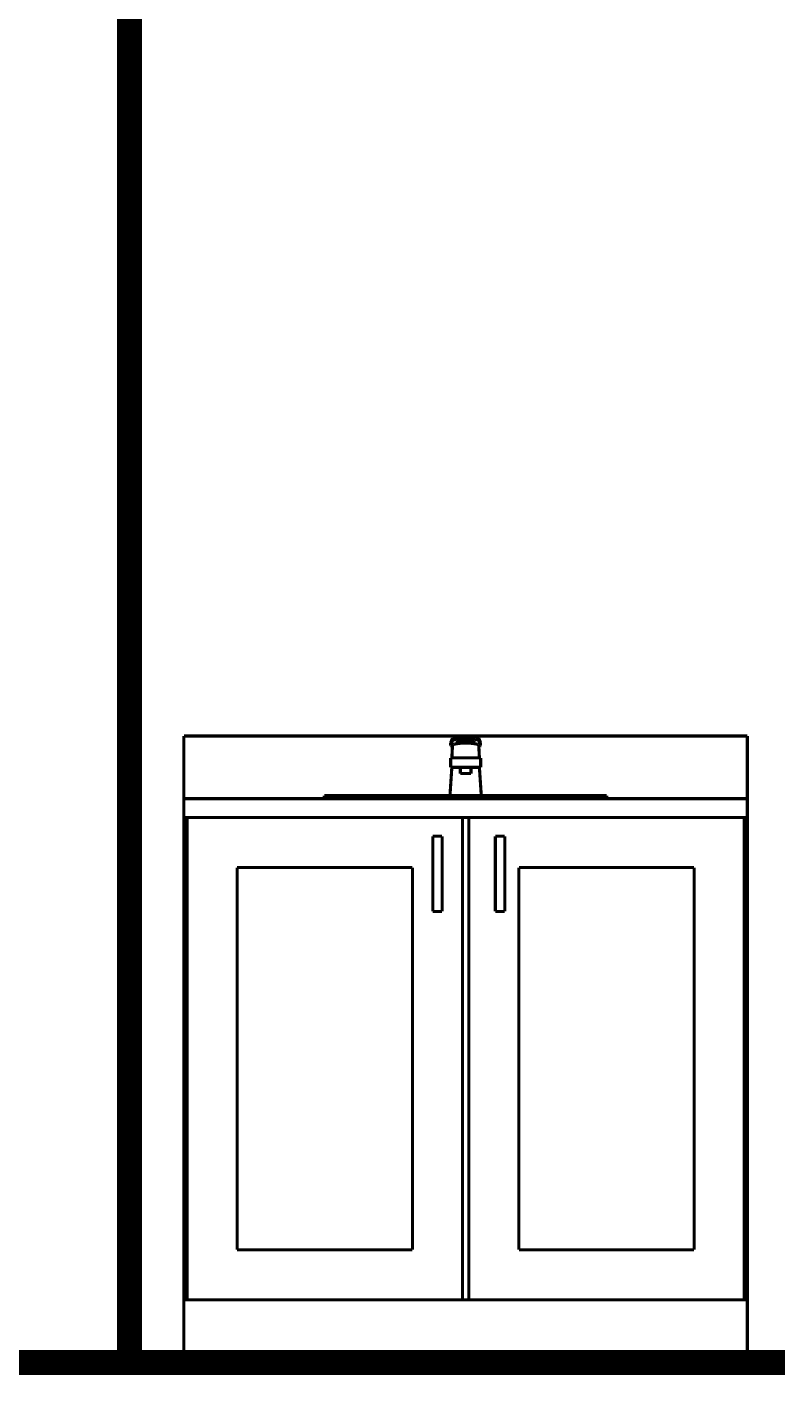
# Model space of a CAD drawing. Extents: x -27.1 to 14.4, y -13.6 to 27.5.
# Drawn here: x -15.603 to -14.405, y 20.487 to 22.639 of the extents above; entities that cross this region are included whole.
import ezdxf

# ---------------------------------------------------------------- set-up
doc = ezdxf.new("R2010")
doc.units = 0
doc.header["$MEASUREMENT"] = 0
for name, color, linetype, lineweight, plot in [('CLOSET', 7, 'Continuous', 0, False), ('MOBILIARIO', 7, 'Continuous', 0, False), ('MUROS_EXTERIORES', 7, 'Continuous', 0, False)]:
    doc.layers.add(name, color=color, linetype=linetype, lineweight=lineweight, plot=plot)

msp = doc.modelspace()

# ---------------------------------------------------------------- linework, layer by layer
at = {"layer": 'CLOSET', "color": 5, "linetype": 'Continuous', "const_width": 0.04}
msp.add_lwpolyline([(-12.706, 20.5071), (-20.3308, 20.5071)], dxfattribs=at)
at = {"layer": 'MOBILIARIO', "color": 7, "linetype": 'Continuous', "const_width": 0.005}
for points in [[(-15.3527, 21.5071), (-14.4527, 21.5071)], [(-15.3527, 21.4071), (-15.3527, 21.5071)], [(-15.3527, 21.4071), (-15.3527, 21.5071)], [(-14.9266, 21.4964), (-14.9237, 21.5035)], [(-14.9266, 21.4924), (-14.9237, 21.4995)], [(-14.9266, 21.4924), (-14.9266, 21.4964)], [(-14.9265, 21.4917), (-14.9266, 21.4924)], [(-14.9247, 21.4721), (-14.9237, 21.4921)], [(-14.9237, 21.5035), (-14.9231, 21.5041)], [(-14.9237, 21.4995), (-14.9231, 21.5002)], [(-14.9237, 21.4921), (-14.9233, 21.4928)], [(-14.9233, 21.4928), (-14.9223, 21.4934)], [(-14.9231, 21.5041), (-14.9219, 21.5047)], [(-14.9231, 21.5002), (-14.9219, 21.5008)], [(-14.9223, 21.4934), (-14.9208, 21.494)], [(-14.9219, 21.5047), (-14.92, 21.5053)], [(-14.9219, 21.5008), (-14.92, 21.5013)], [(-14.9208, 21.494), (-14.9187, 21.4945)], [(-14.92, 21.5053), (-14.9177, 21.5058)], [(-14.92, 21.5013), (-14.9177, 21.5018)], [(-14.9187, 21.4945), (-14.9161, 21.4949)], [(-14.9177, 21.5058), (-14.9149, 21.5062)], [(-14.9177, 21.5018), (-14.9149, 21.5022)], [(-14.9161, 21.4997), (-14.9163, 21.4993)], [(-14.9163, 21.4993), (-14.9163, 21.4966)], [(-14.9163, 21.4966), (-14.8891, 21.4966)], [(-14.9154, 21.5001), (-14.9161, 21.4997)], [(-14.9161, 21.4949), (-14.9131, 21.4953)], [(-14.9144, 21.5004), (-14.9154, 21.5001)], [(-14.9149, 21.5062), (-14.9117, 21.5065)], [(-14.9149, 21.5022), (-14.9117, 21.5026)], [(-14.9131, 21.5008), (-14.9144, 21.5004)], [(-14.9139, 21.5006), (-14.8914, 21.5006)], [(-14.9114, 21.5011), (-14.9131, 21.5008)], [(-14.9131, 21.4953), (-14.9098, 21.4956)], [(-14.9117, 21.5065), (-14.9082, 21.5067)], [(-14.9117, 21.5026), (-14.9082, 21.5028)], [(-14.9095, 21.5013), (-14.9114, 21.5011)], [(-14.9098, 21.4956), (-14.9063, 21.4957)], [(-14.9073, 21.5015), (-14.9095, 21.5013)], [(-14.9082, 21.5067), (-14.9045, 21.5068)], [(-14.9082, 21.5028), (-14.9045, 21.5029)], [(-14.905, 21.5016), (-14.9073, 21.5015)], [(-14.9063, 21.4957), (-14.9027, 21.4958)], [(-14.9027, 21.5016), (-14.905, 21.5016)], [(-14.9045, 21.5068), (-14.9008, 21.5068)], [(-14.9045, 21.5029), (-14.9008, 21.5029)], [(-14.9003, 21.5016), (-14.9027, 21.5016)], [(-14.9027, 21.4958), (-14.899, 21.4957)], [(-14.9008, 21.5068), (-14.8972, 21.5067)], [(-14.9008, 21.5029), (-14.8972, 21.5028)], [(-14.898, 21.5015), (-14.9003, 21.5016)], [(-14.899, 21.4957), (-14.8955, 21.4956)], [(-14.8959, 21.5013), (-14.898, 21.5015)], [(-14.8972, 21.5067), (-14.8937, 21.5065)], [(-14.8972, 21.5028), (-14.8937, 21.5026)], [(-14.8939, 21.5011), (-14.8959, 21.5013)], [(-14.8955, 21.4956), (-14.8922, 21.4953)], [(-14.8922, 21.5008), (-14.8939, 21.5011)], [(-14.8937, 21.5065), (-14.8905, 21.5062)], [(-14.8937, 21.5026), (-14.8905, 21.5022)], [(-14.8909, 21.5004), (-14.8922, 21.5008)], [(-14.8922, 21.4953), (-14.8893, 21.4949)], [(-14.8899, 21.5001), (-14.8909, 21.5004)], [(-14.8905, 21.5062), (-14.8876, 21.5058)], [(-14.8905, 21.5022), (-14.8876, 21.5018)], [(-14.8893, 21.4997), (-14.8899, 21.5001)], [(-14.8891, 21.4993), (-14.8893, 21.4997)], [(-14.8893, 21.4949), (-14.8867, 21.4945)], [(-14.8891, 21.4966), (-14.8891, 21.4993)], [(-14.8876, 21.5058), (-14.8853, 21.5053)], [(-14.8876, 21.5018), (-14.8853, 21.5013)], [(-14.8867, 21.4945), (-14.8846, 21.494)], [(-14.8853, 21.5053), (-14.8835, 21.5047)], [(-14.8853, 21.5013), (-14.8835, 21.5008)], [(-14.8846, 21.494), (-14.883, 21.4934)], [(-14.8835, 21.5047), (-14.8822, 21.5041)], [(-14.8835, 21.5008), (-14.8822, 21.5002)], [(-14.883, 21.4934), (-14.882, 21.4928)], [(-14.8822, 21.5041), (-14.8817, 21.5035)], [(-14.8822, 21.5002), (-14.8817, 21.4995)], [(-14.882, 21.4928), (-14.8817, 21.4921)], [(-14.8817, 21.5035), (-14.8788, 21.4964)], [(-14.8817, 21.4995), (-14.8788, 21.4924)], [(-14.8807, 21.4721), (-14.8817, 21.4921)], [(-14.8788, 21.4924), (-14.8788, 21.4964)], [(-14.8788, 21.4924), (-14.8788, 21.4917)], [(-14.4527, 21.4071), (-14.4527, 21.5071)], [(-14.9266, 21.4721), (-14.9265, 21.4721)], [(-14.9266, 21.4571), (-14.9266, 21.4721)], [(-14.9256, 21.4909), (-14.9265, 21.4917)], [(-14.9265, 21.4721), (-14.9247, 21.4721)], [(-14.924, 21.4902), (-14.9256, 21.4909)], [(-14.9247, 21.4721), (-14.9243, 21.4721)], [(-14.9243, 21.4721), (-14.9233, 21.4721)], [(-14.9238, 21.4902), (-14.924, 21.4902)], [(-14.9233, 21.4721), (-14.9217, 21.4721)], [(-14.9217, 21.4721), (-14.9195, 21.4721)], [(-14.9195, 21.4721), (-14.9168, 21.4721)], [(-14.9168, 21.4721), (-14.9137, 21.4721)], [(-14.9138, 21.4721), (-14.9133, 21.4721)], [(-14.9137, 21.4721), (-14.9102, 21.4721)], [(-14.9133, 21.4721), (-14.9126, 21.4721)], [(-14.9126, 21.4721), (-14.9115, 21.4721)], [(-14.9115, 21.4721), (-14.9101, 21.4721)], [(-14.9102, 21.4721), (-14.9065, 21.4721)], [(-14.9101, 21.4721), (-14.9084, 21.4721)], [(-14.9084, 21.4721), (-14.9066, 21.4721)], [(-14.9066, 21.4721), (-14.9047, 21.4721)], [(-14.9065, 21.4721), (-14.9027, 21.4721)], [(-14.9047, 21.4721), (-14.9027, 21.4721)], [(-14.9027, 21.4721), (-14.9006, 21.4721)], [(-14.9027, 21.4721), (-14.8988, 21.4721)], [(-14.9006, 21.4721), (-14.8987, 21.4721)], [(-14.8988, 21.4721), (-14.8951, 21.4721)], [(-14.8987, 21.4721), (-14.8969, 21.4721)], [(-14.8969, 21.4721), (-14.8953, 21.4721)], [(-14.8953, 21.4721), (-14.8939, 21.4721)], [(-14.8951, 21.4721), (-14.8917, 21.4721)], [(-14.8939, 21.4721), (-14.8928, 21.4721)], [(-14.8928, 21.4721), (-14.892, 21.4721)], [(-14.892, 21.4721), (-14.8916, 21.4721)], [(-14.8917, 21.4721), (-14.8885, 21.4721)], [(-14.8885, 21.4721), (-14.8858, 21.4721)], [(-14.8858, 21.4721), (-14.8836, 21.4721)], [(-14.8836, 21.4721), (-14.882, 21.4721)], [(-14.882, 21.4721), (-14.881, 21.4721)], [(-14.8814, 21.4902), (-14.8816, 21.4902)], [(-14.8797, 21.4909), (-14.8814, 21.4902)], [(-14.881, 21.4721), (-14.8807, 21.4721)], [(-14.8807, 21.4721), (-14.8789, 21.4721)], [(-14.8788, 21.4917), (-14.8797, 21.4909)], [(-14.8787, 21.4721), (-14.8789, 21.4721)], [(-14.8787, 21.4571), (-14.8787, 21.4721)], [(-14.9277, 21.4121), (-14.9247, 21.4571)], [(-14.9266, 21.4571), (-14.9265, 21.4571)], [(-14.9265, 21.4571), (-14.9138, 21.4571)], [(-14.9138, 21.4571), (-14.9133, 21.4571)], [(-14.9133, 21.4571), (-14.9126, 21.4571)], [(-14.9126, 21.4571), (-14.9115, 21.4571)], [(-14.9115, 21.4571), (-14.9101, 21.4571)], [(-14.9112, 21.4471), (-14.9112, 21.4571)], [(-14.9101, 21.4571), (-14.9084, 21.4571)], [(-14.9084, 21.4571), (-14.9066, 21.4571)], [(-14.9066, 21.4571), (-14.9047, 21.4571)], [(-14.9047, 21.4571), (-14.9027, 21.4571)], [(-14.9027, 21.4571), (-14.9006, 21.4571)], [(-14.9006, 21.4571), (-14.8987, 21.4571)], [(-14.8987, 21.4571), (-14.8969, 21.4571)], [(-14.8969, 21.4571), (-14.8953, 21.4571)], [(-14.8953, 21.4571), (-14.8939, 21.4571)], [(-14.8942, 21.4471), (-14.8942, 21.4571)], [(-14.8939, 21.4571), (-14.8928, 21.4571)], [(-14.8928, 21.4571), (-14.892, 21.4571)], [(-14.892, 21.4571), (-14.8916, 21.4571)], [(-14.8916, 21.4571), (-14.8789, 21.4571)], [(-14.8777, 21.4121), (-14.8807, 21.4571)], [(-14.8789, 21.4571), (-14.8787, 21.4571)], [(-14.9112, 21.4471), (-14.911, 21.4471)], [(-14.911, 21.4471), (-14.9106, 21.4471)], [(-14.9106, 21.4471), (-14.91, 21.4471)], [(-14.91, 21.4471), (-14.9092, 21.4471)], [(-14.9092, 21.4471), (-14.9081, 21.4471)], [(-14.9081, 21.4471), (-14.9069, 21.4471)], [(-14.9069, 21.4471), (-14.9056, 21.4471)], [(-14.9056, 21.4471), (-14.9041, 21.4471)], [(-14.9041, 21.4471), (-14.9027, 21.4471)], [(-14.9027, 21.4471), (-14.9012, 21.4471)], [(-14.9012, 21.4471), (-14.8998, 21.4471)], [(-14.8998, 21.4471), (-14.8984, 21.4471)], [(-14.8984, 21.4471), (-14.8972, 21.4471)], [(-14.8972, 21.4471), (-14.8961, 21.4471)], [(-14.8961, 21.4471), (-14.8953, 21.4471)], [(-14.8953, 21.4471), (-14.8947, 21.4471)], [(-14.8947, 21.4471), (-14.8943, 21.4471)], [(-14.8943, 21.4471), (-14.8942, 21.4471)], [(-15.3527, 21.4071), (-14.4527, 21.4071)], [(-15.3527, 21.3771), (-15.3527, 21.4071)], [(-15.3527, 21.3771), (-15.3527, 21.4071)], [(-15.1284, 21.4121), (-15.124, 21.4121)], [(-15.1284, 21.4071), (-15.1284, 21.4121)], [(-15.124, 21.4121), (-15.1112, 21.4121)], [(-15.1112, 21.4121), (-15.0903, 21.4121)], [(-15.0936, 21.4121), (-15.09, 21.4121)], [(-15.0903, 21.4121), (-15.0623, 21.4121)], [(-15.0791, 21.4121), (-15.09, 21.4121)], [(-15.09, 21.4121), (-15.0791, 21.4121)], [(-15.0614, 21.4121), (-15.0791, 21.4121)], [(-15.0791, 21.4121), (-15.0614, 21.4121)], [(-15.0623, 21.4121), (-15.0281, 21.4121)], [(-15.0377, 21.4121), (-15.0614, 21.4121)], [(-15.0614, 21.4121), (-15.0377, 21.4121)], [(-15.0088, 21.4121), (-15.0377, 21.4121)], [(-15.0377, 21.4121), (-15.0088, 21.4121)], [(-15.0281, 21.4121), (-14.989, 21.4121)], [(-14.9757, 21.4121), (-15.0088, 21.4121)], [(-15.0088, 21.4121), (-14.9757, 21.4121)], [(-14.989, 21.4121), (-14.9467, 21.4121)], [(-14.9399, 21.4121), (-14.9757, 21.4121)], [(-14.9757, 21.4121), (-14.9399, 21.4121)], [(-14.9467, 21.4121), (-14.9027, 21.4121)], [(-14.9027, 21.4121), (-14.9399, 21.4121)], [(-14.9027, 21.4121), (-14.8586, 21.4121)], [(-14.8654, 21.4121), (-14.9027, 21.4121)], [(-14.8296, 21.4121), (-14.8654, 21.4121)], [(-14.8586, 21.4121), (-14.8163, 21.4121)], [(-14.7966, 21.4121), (-14.8296, 21.4121)], [(-14.8163, 21.4121), (-14.7773, 21.4121)], [(-14.7676, 21.4121), (-14.7966, 21.4121)], [(-14.7773, 21.4121), (-14.7431, 21.4121)], [(-14.7439, 21.4121), (-14.7676, 21.4121)], [(-14.7262, 21.4121), (-14.7439, 21.4121)], [(-14.7431, 21.4121), (-14.715, 21.4121)], [(-14.7154, 21.4121), (-14.7262, 21.4121)], [(-14.7121, 21.4121), (-14.7154, 21.4121)], [(-14.715, 21.4121), (-14.6941, 21.4121)], [(-14.6941, 21.4121), (-14.7121, 21.4121)], [(-14.6941, 21.4121), (-14.6813, 21.4121)], [(-14.6813, 21.4121), (-14.6941, 21.4121)], [(-14.6775, 21.4121), (-14.6813, 21.4121)], [(-14.6775, 21.4071), (-14.6775, 21.4121)], [(-14.4527, 21.3771), (-14.4527, 21.4071)], [(-14.4527, 21.3771), (-14.4527, 21.4071)], [(-15.3527, 20.6071), (-15.3527, 21.3771)], [(-15.3527, 20.6071), (-15.3527, 21.3771)], [(-15.3527, 21.3771), (-14.4527, 21.3771)], [(-15.3477, 21.3771), (-15.3477, 20.6071)], [(-14.9077, 20.6071), (-14.9077, 21.3771)], [(-14.8977, 21.3771), (-14.8977, 20.6071)], [(-14.4577, 20.6071), (-14.4577, 21.3771)], [(-14.4527, 20.6071), (-14.4527, 21.3771)], [(-14.4527, 20.6071), (-14.4527, 21.3771)], [(-14.9552, 21.3471), (-14.9552, 21.3444)], [(-14.9552, 21.3471), (-14.9402, 21.3471)], [(-14.9552, 21.3444), (-14.9552, 21.3371)], [(-14.9402, 21.3471), (-14.9402, 21.3444)], [(-14.9402, 21.3444), (-14.9402, 21.3371)], [(-14.8552, 21.3471), (-14.8552, 21.3444)], [(-14.8552, 21.3471), (-14.8402, 21.3471)], [(-14.8552, 21.3444), (-14.8552, 21.3371)], [(-14.8402, 21.3471), (-14.8402, 21.3444)], [(-14.8402, 21.3444), (-14.8402, 21.3371)], [(-14.9552, 21.3371), (-14.9552, 21.3271)], [(-14.9552, 21.3271), (-14.9552, 21.2471)], [(-14.9402, 21.3371), (-14.9402, 21.3271)], [(-14.9402, 21.3271), (-14.9402, 21.2471)], [(-14.8552, 21.3371), (-14.8552, 21.3271)], [(-14.8552, 21.3271), (-14.8552, 21.2471)], [(-14.8402, 21.3371), (-14.8402, 21.3271)], [(-14.8402, 21.3271), (-14.8402, 21.2471)], [(-15.2677, 20.6871), (-15.2677, 21.2971)], [(-15.2677, 21.2971), (-14.9877, 21.2971)], [(-14.9877, 21.2971), (-14.9877, 20.6871)], [(-14.8177, 20.6871), (-14.8177, 21.2971)], [(-14.8177, 21.2971), (-14.5377, 21.2971)], [(-14.5377, 21.2971), (-14.5377, 20.6871)], [(-14.9552, 21.2471), (-14.9552, 21.2371)], [(-14.9552, 21.2406), (-14.9552, 21.2471)], [(-14.9552, 21.2359), (-14.9552, 21.2406)], [(-14.9552, 21.2359), (-14.9552, 21.2298)], [(-14.9552, 21.2341), (-14.9552, 21.2359)], [(-14.9552, 21.2271), (-14.9552, 21.2341)], [(-14.9402, 21.2471), (-14.9402, 21.2371)], [(-14.9402, 21.2371), (-14.9402, 21.2298)], [(-14.8552, 21.2471), (-14.8552, 21.2371)], [(-14.8552, 21.2371), (-14.8552, 21.2298)], [(-14.8402, 21.2471), (-14.8402, 21.2371)], [(-14.8402, 21.2371), (-14.8402, 21.2298)], [(-14.9552, 21.2298), (-14.9552, 21.2271)], [(-14.9552, 21.2271), (-14.9402, 21.2271)], [(-14.9552, 21.2271), (-14.9402, 21.2271)], [(-14.9402, 21.2298), (-14.9402, 21.2271)], [(-14.8552, 21.2298), (-14.8552, 21.2271)], [(-14.8552, 21.2271), (-14.8402, 21.2271)], [(-14.8552, 21.2271), (-14.8402, 21.2271)], [(-14.8402, 21.2298), (-14.8402, 21.2271)], [(-14.9877, 20.6871), (-15.2677, 20.6871)], [(-14.5377, 20.6871), (-14.8177, 20.6871)], [(-15.3527, 20.5071), (-15.3527, 20.6071)], [(-15.3527, 20.5071), (-15.3527, 20.6071)], [(-15.3527, 20.6071), (-15.3477, 20.6071)], [(-15.3477, 20.6071), (-14.9077, 20.6071)], [(-14.9077, 20.6071), (-14.8977, 20.6071)], [(-14.8977, 20.6071), (-14.4577, 20.6071)], [(-14.4577, 20.6071), (-14.4527, 20.6071)], [(-14.4527, 20.5071), (-14.4527, 20.6071)], [(-15.3527, 20.5071), (-14.4527, 20.5071)]]:
    msp.add_lwpolyline(points, dxfattribs=at)
at = {"layer": 'MUROS_EXTERIORES', "color": 5, "linetype": 'Continuous', "const_width": 0.04}
msp.add_lwpolyline([(-15.4397, 20.5071), (-15.4397, 22.9071)], dxfattribs=at)
at = {"layer": 'MUROS_EXTERIORES', "color": 7, "linetype": 'Continuous', "const_width": 0.005}
for points in [[(-15.6265, 20.5071), (-15.3527, 20.5071)], [(-14.4527, 20.5071), (-14.2856, 20.5071)]]:
    msp.add_lwpolyline(points, dxfattribs=at)

doc.saveas('drawing.dxf')
